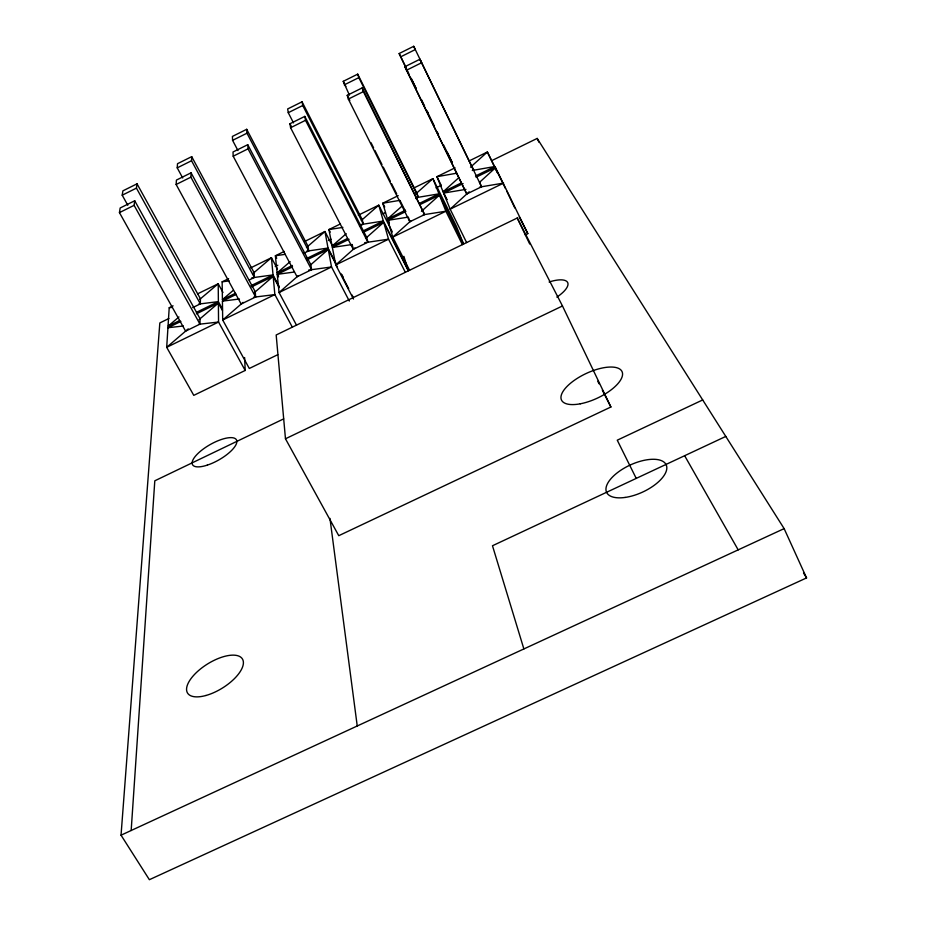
<?xml version="1.0" encoding="UTF-8"?>
<svg xmlns="http://www.w3.org/2000/svg" width="926" height="926" viewBox="0 0 926 926"><rect width="100%" height="100%" fill="white"/><g stroke="black" fill="none" stroke-linecap="round" stroke-linejoin="round"><path stroke-width="1.39" d="M199.97 324.135L200.074 318.764L134.721 200.768L120.172 207.991L119.442 212.61L185.605 331.149L199.97 324.135L134.108 205.329L134.721 200.768M192.724 307.594L200.34 303.867L200.433 298.809L137.025 183.823L122.892 190.849L122.209 195.189L127.788 205.236M255.622 296.991L190.895 177.167L191.069 172.815L176.426 180.072L176.137 184.482L241.165 304.041L255.622 296.991L255.287 291.806L191.069 172.815M249.268 279.953L254.372 277.453L191.543 160.742L191.705 156.644L177.503 163.705L177.225 167.861L182.711 177.989M180.871 321.415L167.942 327.735L166.692 347.319L193.777 395.356L245.193 370.458L244.626 357.552M179.656 320.535L168.034 326.218L169.215 307.745L173.081 305.846M131.168 830.506L154.804 480.802L283.669 418.888M491.787 160.615L537.173 138.425L784.137 528.619L806.558 577.917L149.375 879.7L121.04 835.183L159.828 322.931L168.914 318.486M200.34 303.867L136.435 188.128L137.025 183.823M469.169 191.798L450.152 209.149L466.611 242.566M479.726 182.156L495.56 167.699L527.82 233.618L525.227 234.88M410.82 220.886L392.774 237.114L409.558 270.253M421.434 211.336L439.468 195.097L445.892 211.221L462.375 244.626M458.914 177.607L443.103 191.832L446.899 199.541M470.512 167.178L487.377 152.003L505.492 188.51M354.924 247.89L335.744 264.917L353.5 299.029M365.585 238.422L383.711 222.344L408.273 270.82M402.254 205.885L387.438 219.022L389.371 222.842M415.994 193.673L432.917 178.66L456.391 226.303L463.023 242.647M298.311 275.67L279.05 292.547L296.482 325.119M310.083 265.357L328.279 249.418L337.492 267.128M340.432 223.93L328.927 229.555L332.11 246.061L346.22 233.688M361.418 220.376L378.78 205.155L392.358 231.986M243.11 302.362L222.703 320.014L249.314 368.467L277.765 354.693M253.84 293.067L273.17 276.33L279.201 287.627M290.151 261.641L277.094 272.939L278.437 275.439M306.46 247.508L324.957 231.512L332.851 246.71M188.233 328.892L166.692 347.319L218.548 322.04L218.386 303.091L196.393 313.833M198.997 319.678L218.386 303.091L222.471 310.557M228.629 278.657L222.147 281.828L222.414 299.654L233.306 290.336M252.914 273.552L271.434 257.706L277.464 269.015M168.034 326.218L178.95 316.981M199.669 299.445L218.223 283.761L222.981 292.489M303.578 253.4L308.717 250.888L307.988 246.189L246.71 129.304L232.426 136.411L232.576 140.358L237.97 150.568M359.496 226.06L363.374 224.161L362.24 219.659L302.05 101.802L287.673 108.944L288.252 112.694L293.496 122.88M349.415 95.135L343.245 81.326L357.714 74.138L416.804 192.967L418.355 197.284L415.762 198.546M408.817 73.698L399.164 53.534L413.714 46.3L473.661 170.245L471.681 166.113M122.209 195.189L136.435 188.128M177.225 167.861L191.543 160.742M232.576 140.358L246.976 133.205L246.71 129.304M288.252 112.694L302.744 105.495L302.05 101.802M344.264 84.868L358.848 77.622L357.714 74.138M400.611 56.868L415.276 49.587L413.714 46.3M247.751 144.688L233.028 151.991L233.19 156.193L297.061 276.77L311.599 269.674L310.835 264.697L247.751 144.688L248.041 148.831L311.599 269.674M289.965 123.737L304.793 116.387L366.719 237.426L367.923 242.207L353.281 249.349L290.59 127.73L289.965 123.737L291.296 126.306M347.262 95.309L362.17 87.912L424.583 214.566L409.859 221.742L348.338 99.082L347.262 95.309L349.831 100.436M404.905 66.707L419.906 59.264L481.578 186.763L466.773 193.985L404.905 66.707L466.773 193.985M119.442 212.61L134.108 205.329M176.137 184.482L190.895 177.167M233.19 156.193L248.041 148.831M290.59 127.73L305.522 120.311L304.793 116.387M348.338 99.082L363.374 91.628L362.17 87.912M406.456 70.26L421.573 62.76L419.906 59.264M197.585 293.855L218.223 283.761L218.374 301.621L222.46 309.076M250.68 267.869L271.434 257.706L273.031 274.918L279.062 286.192M284.282 251.421L275.392 255.773L277.094 272.939L292.373 265.473M304.619 241.466L324.957 231.512L328.024 248.052L335.906 263.204M358.327 215.168L378.78 205.155L383.329 221.036L407.857 269.42L403.886 256.34M398.215 195.652L382.785 203.199L387.438 219.022L405.484 210.214M413.633 188.094L432.917 178.66L438.97 193.847L463.579 243.989M455.048 167.826L436.945 176.692L443.103 191.832L461.252 182.966M469.274 160.858L487.377 152.003L497.331 172.768M275.242 266.503L277.835 265.23M328.406 240.505L330.999 239.232M382.866 213.871L385.459 212.61M436.03 187.885L441.216 185.35M196.428 312.34L218.374 301.621L198.708 304.075M222.414 299.654L235.389 293.31M250.969 285.694L273.031 274.918L251.837 277.8M306.379 258.632L328.024 248.052L306.68 251.177M332.11 246.061L347.47 238.549M362.842 231.037L383.329 221.036L359.624 224.752M419.652 203.292L438.97 193.847L416.492 197.585M475.501 175.998L494.947 166.506L472.306 170.477M251.606 286.863L273.17 276.33L274.86 294.595L222.703 320.014L222.425 301.124L236.385 294.306M292.547 266.873L277.233 274.351L279.05 292.547L331.531 266.966L328.279 249.418L306.587 260.009M363.177 232.368L383.711 222.344L388.538 239.186L335.744 264.917L332.365 247.416L349.056 239.267M405.901 211.498L387.832 220.33L392.774 237.114L445.892 211.221L423.228 214.774M420.103 204.565L439.468 195.097M463.093 183.556L443.612 193.071L450.152 209.149L503.605 183.093L479.888 187.04M476.08 177.213L495.56 167.699M517.24 218.015L276.179 334.992L285.474 438.785L338.766 535.691L610.894 407L562.476 305.974L517.24 218.015L529.73 244.036M285.474 438.785L562.476 305.974M702.695 399.951L617.26 440.186L636.231 478.395M725.787 436.435L492.482 545.75L523.873 648.941M121.04 835.183L784.137 528.619M456.75 173.208L436.945 176.692L441.378 185.709M399.638 200.398L382.785 203.199L384.718 207.03M465.94 189.367L443.612 193.071L446.783 199.518M342.875 227.379L328.927 229.555L330.246 232.102M407.66 217.216L387.832 220.33L389.117 222.877M285.347 254.314L275.392 255.773L276.724 258.285M332.365 247.416L352.03 244.533M364.67 242.681L388.538 239.186L405.345 272.29M222.147 281.828L229.22 280.867M294.387 272.012L277.233 274.351L278.576 276.862M308.671 270.079L331.531 266.966L349.322 301.066M169.215 307.745L172.028 307.397M222.425 301.124L239.44 299.005M253.608 297.234L274.86 294.595L292.315 327.144M167.942 327.735L183.406 325.998M198.87 324.262L218.548 322.04L245.193 370.458M803.502 573.009L806.558 577.917M684.638 455.708L738.184 549.87M191.705 156.644L254.06 272.58L254.372 277.453M246.976 133.205L308.717 250.888M341.821 274.571L343.141 277.106M340.791 273.459L348.697 288.646M351.984 294.966L353.304 297.501M519.197 216.997L527.82 233.618M302.744 105.495L363.374 224.161M305.522 120.311L367.923 242.207M597.756 381.223L599.064 383.804M602.351 390.251L610.894 407M343.245 81.326L345.826 86.477M371.048 142.754L373.618 147.882M374.903 150.44L381.975 164.55M383.26 167.108L390.321 181.218M391.605 183.776L396.756 194.032M399.963 200.444L405.113 210.7M363.374 91.628L424.583 214.566M358.848 77.622L418.355 197.284M399.164 53.534L406.12 67.829M411.19 78.224L416.26 88.618M427.025 110.715L428.298 113.308M447.293 152.304L452.363 162.698M411.977 80.168L416.387 89.232M421.434 99.591L424.594 106.062M427.743 112.544L434.051 125.485M437.211 131.955L438.473 134.548M443.519 144.907L452.351 163.022M506.765 191.045L514.798 207.933M479.483 182.376L481.578 186.763M537.173 138.425L538.955 142.234M408.32 217.112L409.859 221.742M352.193 244.51L353.281 249.349M329.957 518.398L357.239 725.984M549.118 282.002A25.697 9.133 -25.6 0 1 567.638 282.488A25.697 9.133 -25.6 0 1 556.873 297.119M625.119 497.436A32.815 14.885 -24.8 0 0 666.512 465.685A32.815 14.885 -24.8 0 0 617.515 472.607A32.815 14.885 -24.8 0 0 625.119 497.436M205.942 695.484A32.283 14.145 -31.9 0 0 242.844 659.798A32.283 14.145 -31.9 0 0 196.185 672.751A32.283 14.145 -31.9 0 0 205.942 695.484M207.285 465.13A25.233 8.82 -29.6 0 0 236.419 439.781A25.233 8.82 -29.6 0 0 199.75 451.842A25.233 8.82 -29.6 0 0 207.285 465.13M580.278 403.805A33.452 13.531 -25.2 0 0 622.272 372.183A33.452 13.531 -25.2 0 0 572.743 381.477A33.452 13.531 -25.2 0 0 580.278 403.805"/></g></svg>
